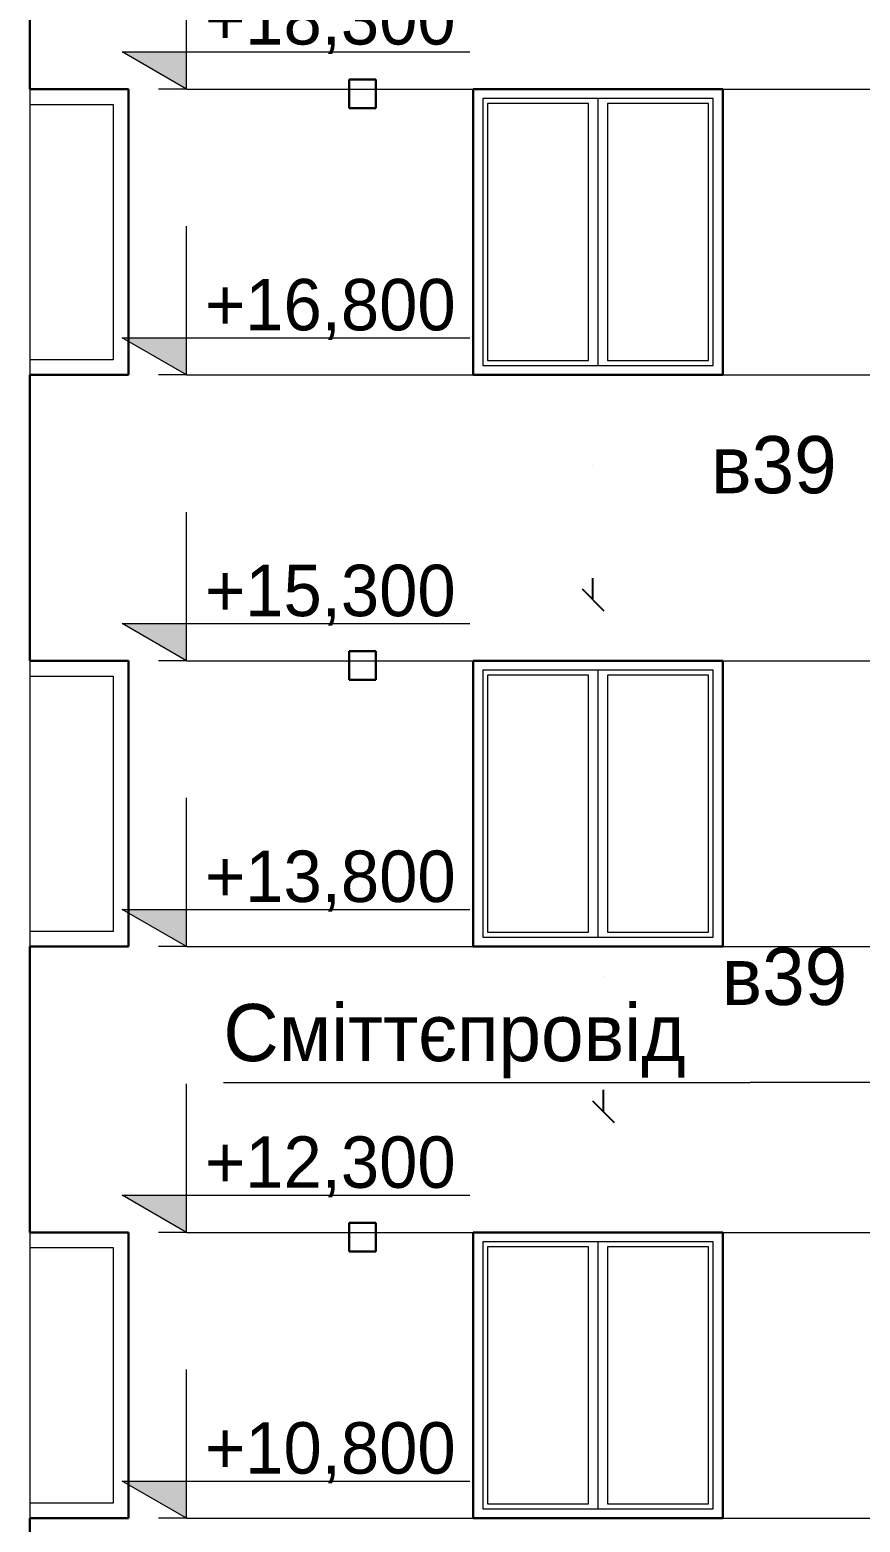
# Model space of a CAD drawing. Extents: x -464571 to -430223, y -12741 to 36790.
# Drawn here: x -464495 to -460138, y 10780 to 18611 of the extents above; entities that cross this region are included whole.
import ezdxf
from ezdxf.enums import TextEntityAlignment as Align

# ---------------------------------------------------------------- set-up
doc = ezdxf.new("R2010")
doc.units = 0
doc.header["$MEASUREMENT"] = 0
doc.linetypes.add('Крупный пунктир', pattern=[14062.5, 0, -14062.5])
for name, color, linetype, lineweight in [('01 Виноски_Ном_пера__19', 255, 'Continuous', 0), ('Интерьер- Перегородка_Ном_пера__41', 7, 'Continuous', 30), ('Кладочні розміри_Ном_пера__1', 7, 'Continuous', 13), ('Кладочні розміри_Ном_пера__120', 7, 'Continuous', 13), ('Кладочні розміри_Ном_пера__21', 7, 'Continuous', 20), ('Окна ArchiCAD_Ном_пера__1', 7, 'Continuous', 13), ('Окна ArchiCAD_Ном_пера__11', 171, 'Continuous', 18), ('Окна ArchiCAD_Ном_пера__120', 7, 'Continuous', 13), ('Окна ArchiCAD_Ном_пера__41', 7, 'Continuous', 30)]:
    doc.layers.add(name, color=color, linetype=linetype, lineweight=lineweight)
for name, color, linetype, lineweight, true_color in [('01 Виноски_Ном_пера__3', 7, 'Continuous', 18, 0xdd5800), ('0_Ном_пера__98', 7, 'Continuous', 13, 0x001f3e), ('Окна ArchiCAD_Ном_пера__91', 171, 'Continuous', 13, 0xaaaaff)]:
    doc.layers.add(name, color=color, linetype=linetype, lineweight=lineweight, true_color=true_color)
for name, color, linetype in [('Интерьер- Перегородка', 7, 'Continuous'), ('Кладочні розміри', 7, 'Continuous'), ('Окна ArchiCAD', 7, 'Continuous')]:
    doc.layers.add(name, color=color, linetype=linetype)
doc.styles.add('СГЕНЕРИР_СТИЛЬ_1', font='GOTHIC.TTF')
doc.styles.add('СГЕНЕРИР_СТИЛЬ_2', font='GOTHIC.TTF')
doc.dimstyles.new('СГЕНЕРИР_СТИЛЬ__1', dxfattribs={"dimtxt": 0.18, "dimasz": 114, "dimexe": 0.18, "dimexo": 0.0625, "dimgap": 0.09, "dimtad": 0, "dimtih": 1, "dimtoh": 1, "dimdec": 4, "dimzin": 0, "dimdsep": 46, "dimcen": 0.09, "dimadec": 0, "dimazin": 0, "dimtfac": 1, "dimtdec": 4, "dimtmove": 0, "dimatfit": 3, "dimldrblk": 'ARROWHEAD_6', "dimfxl": 0, "dimtolj": 1, "dimtzin": 0, "dimarcsym": 0})
pattern_1 = [(45, (-133390.85, 0), (-265.16504, 265.16504), []), (45, (-133443.9, 53.03), (-265.16504, 265.16504), []), (45, (-133496.92, 106.07), (-265.16504, 265.16504), [])]

# ---------------------------------------------------------------- blocks, each defined once
blk = doc.blocks.new('Элемент разреза_28', base_point=(-133390.9, 0))
at = {"layer": 'Окна ArchiCAD_Ном_пера__1', "linetype": 'Continuous'}
for p, q in [((-464495.4, 12300), (-464495.4, 12220)), ((-464495.4, 12220), (-464495.4, 10880)), ((-464495.4, 12220), (-464058.4, 12220)), ((-464058.4, 12220), (-464058.4, 10880)), ((-464058.4, 10880), (-464495.4, 10880)), ((-464495.4, 10880), (-464495.4, 10800))]:
    blk.add_line(p, q, dxfattribs=at)
at = {"layer": 'Окна ArchiCAD_Ном_пера__41', "linetype": 'Continuous'}
for p, q in [((-464495.4, 12300), (-463978.4, 12300)), ((-463978.4, 12300), (-463978.4, 10800)), ((-463978.4, 10800), (-464495.4, 10800))]:
    blk.add_line(p, q, dxfattribs=at)
blk = doc.blocks.new('Элемент разреза_27', base_point=(-133390.9, 0))
at = {"layer": 'Окна ArchiCAD_Ном_пера__1', "linetype": 'Continuous'}
for p, q in [((-464495.4, 18300), (-464495.4, 18220)), ((-464495.4, 18220), (-464495.4, 16880)), ((-464495.4, 18220), (-464058.4, 18220)), ((-464058.4, 18220), (-464058.4, 16880)), ((-464058.4, 16880), (-464495.4, 16880)), ((-464495.4, 16880), (-464495.4, 16800))]:
    blk.add_line(p, q, dxfattribs=at)
at = {"layer": 'Окна ArchiCAD_Ном_пера__41', "linetype": 'Continuous'}
for p, q in [((-464495.4, 18300), (-463978.4, 18300)), ((-463978.4, 18300), (-463978.4, 16800)), ((-463978.4, 16800), (-464495.4, 16800))]:
    blk.add_line(p, q, dxfattribs=at)
blk = doc.blocks.new('Элемент разреза_23', base_point=(-133390.9, 0))
at = {"layer": 'Окна ArchiCAD_Ном_пера__1', "linetype": 'Continuous'}
for p, q in [((-464495.4, 15300), (-464495.4, 15220)), ((-464495.4, 15220), (-464495.4, 13880)), ((-464495.4, 15220), (-464058.4, 15220)), ((-464058.4, 15220), (-464058.4, 13880)), ((-464058.4, 13880), (-464495.4, 13880)), ((-464495.4, 13880), (-464495.4, 13800))]:
    blk.add_line(p, q, dxfattribs=at)
at = {"layer": 'Окна ArchiCAD_Ном_пера__41', "linetype": 'Continuous'}
for p, q in [((-464495.4, 15300), (-463978.4, 15300)), ((-463978.4, 15300), (-463978.4, 13800)), ((-463978.4, 13800), (-464495.4, 13800))]:
    blk.add_line(p, q, dxfattribs=at)
blk = doc.blocks.new('Элемент разреза_38', base_point=(-133390.9, 0))
at = {"layer": 'Окна ArchiCAD_Ном_пера__1', "linetype": 'Continuous'}
for p, q in [((-462118.9, 15250), (-462118.9, 13850)), ((-460908.9, 15250), (-462118.9, 15250)), ((-460908.9, 13850), (-460908.9, 15250)), ((-462118.9, 13850), (-460908.9, 13850))]:
    blk.add_line(p, q, dxfattribs=at)
at = {"layer": 'Окна ArchiCAD_Ном_пера__120', "linetype": 'Continuous'}
for p, q in [((-461563.9, 15225), (-462093.9, 15225)), ((-462093.9, 15225), (-462093.9, 13875)), ((-461563.9, 13875), (-461563.9, 15225)), ((-461513.9, 15250), (-461513.9, 15225)), ((-461513.9, 15225), (-461513.9, 13875)), ((-461463.9, 15225), (-461463.9, 13875)), ((-460933.9, 15225), (-461463.9, 15225)), ((-460933.9, 13875), (-460933.9, 15225)), ((-462093.9, 13875), (-461563.9, 13875)), ((-461513.9, 13875), (-461513.9, 13850)), ((-461463.9, 13875), (-460933.9, 13875))]:
    blk.add_line(p, q, dxfattribs=at)
at = {"layer": 'Окна ArchiCAD_Ном_пера__41', "linetype": 'Continuous'}
for p, q in [((-462168.9, 13800), (-462168.9, 15300)), ((-462168.9, 15300), (-460858.9, 15300)), ((-460858.9, 15300), (-460858.9, 13800)), ((-460858.9, 13800), (-462168.9, 13800))]:
    blk.add_line(p, q, dxfattribs=at)
blk = doc.blocks.new('Элемент разреза_33', base_point=(-133390.9, 0))
at = {"layer": 'Окна ArchiCAD_Ном_пера__1', "linetype": 'Continuous'}
for p, q in [((-462118.9, 12250), (-462118.9, 10850)), ((-460908.9, 12250), (-462118.9, 12250)), ((-460908.9, 10850), (-460908.9, 12250)), ((-462118.9, 10850), (-460908.9, 10850))]:
    blk.add_line(p, q, dxfattribs=at)
at = {"layer": 'Окна ArchiCAD_Ном_пера__120', "linetype": 'Continuous'}
for p, q in [((-462093.9, 12225), (-462093.9, 10875)), ((-461563.9, 12225), (-462093.9, 12225)), ((-461563.9, 10875), (-461563.9, 12225)), ((-461513.9, 12250), (-461513.9, 12225)), ((-461513.9, 12225), (-461513.9, 10875)), ((-461463.9, 12225), (-461463.9, 10875)), ((-460933.9, 12225), (-461463.9, 12225)), ((-460933.9, 10875), (-460933.9, 12225)), ((-462093.9, 10875), (-461563.9, 10875)), ((-461513.9, 10875), (-461513.9, 10850)), ((-461463.9, 10875), (-460933.9, 10875))]:
    blk.add_line(p, q, dxfattribs=at)
at = {"layer": 'Окна ArchiCAD_Ном_пера__41', "linetype": 'Continuous'}
for p, q in [((-462168.9, 10800), (-462168.9, 12300)), ((-462168.9, 12300), (-460858.9, 12300)), ((-460858.9, 12300), (-460858.9, 10800)), ((-460858.9, 10800), (-462168.9, 10800))]:
    blk.add_line(p, q, dxfattribs=at)
blk = doc.blocks.new('Элемент разреза_37', base_point=(-133390.9, 0))
at = {"layer": 'Окна ArchiCAD_Ном_пера__1', "linetype": 'Continuous'}
for p, q in [((-462118.9, 18250), (-462118.9, 16850)), ((-460908.9, 18250), (-462118.9, 18250)), ((-460908.9, 16850), (-460908.9, 18250)), ((-462118.9, 16850), (-460908.9, 16850))]:
    blk.add_line(p, q, dxfattribs=at)
at = {"layer": 'Окна ArchiCAD_Ном_пера__120', "linetype": 'Continuous'}
for p, q in [((-461513.9, 18250), (-461513.9, 18225)), ((-461563.9, 18225), (-462093.9, 18225)), ((-462093.9, 18225), (-462093.9, 16875)), ((-461563.9, 16875), (-461563.9, 18225)), ((-461513.9, 18225), (-461513.9, 16875)), ((-461463.9, 18225), (-461463.9, 16875)), ((-460933.9, 18225), (-461463.9, 18225)), ((-460933.9, 16875), (-460933.9, 18225)), ((-462093.9, 16875), (-461563.9, 16875)), ((-461513.9, 16875), (-461513.9, 16850)), ((-461463.9, 16875), (-460933.9, 16875))]:
    blk.add_line(p, q, dxfattribs=at)
at = {"layer": 'Окна ArchiCAD_Ном_пера__41', "linetype": 'Continuous'}
for p, q in [((-462168.9, 16800), (-462168.9, 18300)), ((-462168.9, 18300), (-460858.9, 18300)), ((-460858.9, 18300), (-460858.9, 16800)), ((-460858.9, 16800), (-462168.9, 16800))]:
    blk.add_line(p, q, dxfattribs=at)
blk = doc.blocks.new('Элемент разреза_43', base_point=(-133390.9, 0))
at = {"layer": 'Окна ArchiCAD_Ном_пера__41', "linetype": 'Continuous'}
for p, q in [((-462818.9, 12200), (-462818.9, 12350)), ((-462818.9, 12350), (-462678.9, 12350)), ((-462678.9, 12350), (-462678.9, 12200)), ((-462678.9, 12200), (-462818.9, 12200))]:
    blk.add_line(p, q, dxfattribs=at)
blk = doc.blocks.new('Элемент разреза_44', base_point=(-133390.9, 0))
at = {"layer": 'Интерьер- Перегородка_Ном_пера__41', "linetype": 'Continuous'}
for p, q in [((-464495.4, 12900), (-464495.4, 12300)), ((-464495.4, 10800), (-464495.4, 9900))]:
    blk.add_line(p, q, dxfattribs=at)
blk = doc.blocks.new('Элемент разреза_54', base_point=(-133390.9, 0))
at = {"layer": 'Окна ArchiCAD_Ном_пера__41', "linetype": 'Continuous'}
for p, q in [((-462818.9, 15200), (-462818.9, 15350)), ((-462818.9, 15350), (-462678.9, 15350)), ((-462678.9, 15350), (-462678.9, 15200)), ((-462678.9, 15200), (-462818.9, 15200))]:
    blk.add_line(p, q, dxfattribs=at)
blk = doc.blocks.new('Элемент разреза_55', base_point=(-133390.9, 0))
at = {"layer": 'Интерьер- Перегородка_Ном_пера__41', "linetype": 'Continuous'}
for p, q in [((-464495.4, 15900), (-464495.4, 15300)), ((-464495.4, 13800), (-464495.4, 12900))]:
    blk.add_line(p, q, dxfattribs=at)
blk = doc.blocks.new('ARROWHEAD_6')
at = {"linetype": 'Continuous'}
for p, q in [((0, 0), (-1, 0)), ((-0.5, -0.5), (0.5, 0.5))]:
    blk.add_line(p, q, dxfattribs=at)
blk = doc.blocks.new('Элемент разреза_78', base_point=(-133390.9, 0))
at = {"layer": 'Окна ArchiCAD_Ном_пера__41', "linetype": 'Continuous'}
for p, q in [((-462818.9, 18200), (-462818.9, 18350)), ((-462818.9, 18350), (-462678.9, 18350)), ((-462678.9, 18350), (-462678.9, 18200)), ((-462678.9, 18200), (-462818.9, 18200))]:
    blk.add_line(p, q, dxfattribs=at)
blk = doc.blocks.new('Элемент разреза_79', base_point=(-133390.9, 0))
at = {"layer": 'Интерьер- Перегородка_Ном_пера__41', "linetype": 'Continuous'}
for p, q in [((-464495.4, 18900), (-464495.4, 18300)), ((-464495.4, 16800), (-464495.4, 15900))]:
    blk.add_line(p, q, dxfattribs=at)
blk = doc.blocks.new('Линейный размер_5', base_point=(-463673.3, -20))
at = {"layer": '0_Ном_пера__98', "linetype": 'Continuous'}
for points in [[(-463673.3, 18300), (-464010.7, 18495), (-463673.3, 18495)], [(-463673.3, 16800), (-464010.7, 16995), (-463673.3, 16995)], [(-463673.3, 15300), (-464010.7, 15495), (-463673.3, 15495)], [(-463673.3, 13800), (-464010.7, 13995), (-463673.3, 13995)], [(-463673.3, 12300), (-464010.7, 12495), (-463673.3, 12495)], [(-463673.3, 10800), (-464010.7, 10995), (-463673.3, 10995)]]:
    blk.add_hatch(color=256, dxfattribs=at).paths.add_polyline_path(points, flags=0)
for p, q in [((-463673.3, 18300), (-463673.3, 19080)), ((-463673.3, 18300), (-464010.7, 18495)), ((-464010.7, 18495), (-463673.3, 18495)), ((-463673.3, 18495), (-462185.8, 18495)), ((-463673.3, 18300), (-463819.6, 18300)), ((-463673.3, 18300), (-460078.9, 18300)), ((-463673.3, 16800), (-463673.3, 17580)), ((-463673.3, 16800), (-464010.7, 16995)), ((-464010.7, 16995), (-463673.3, 16995)), ((-463673.3, 16995), (-462185.8, 16995)), ((-463673.3, 16800), (-463819.6, 16800)), ((-463673.3, 16800), (-460078.9, 16800)), ((-463673.3, 15300), (-463673.3, 16080)), ((-463673.3, 15300), (-464010.7, 15495)), ((-464010.7, 15495), (-463673.3, 15495)), ((-463673.3, 15495), (-462185.8, 15495)), ((-463673.3, 15300), (-463819.6, 15300)), ((-463673.3, 15300), (-460078.9, 15300)), ((-463673.3, 13800), (-463673.3, 14580)), ((-463673.3, 13800), (-464010.7, 13995)), ((-464010.7, 13995), (-463673.3, 13995)), ((-463673.3, 13995), (-462185.8, 13995)), ((-463673.3, 13800), (-463819.6, 13800)), ((-463673.3, 13800), (-460078.9, 13800)), ((-463673.3, 12300), (-463673.3, 13080)), ((-463673.3, 12300), (-464010.7, 12495)), ((-464010.7, 12495), (-463673.3, 12495)), ((-463673.3, 12495), (-462185.8, 12495)), ((-463673.3, 12300), (-463819.6, 12300)), ((-463673.3, 12300), (-460078.9, 12300)), ((-463673.3, 10800), (-463673.3, 11580)), ((-463673.3, 10800), (-464010.7, 10995)), ((-464010.7, 10995), (-463673.3, 10995)), ((-463673.3, 10995), (-462185.8, 10995)), ((-463673.3, 10800), (-463819.6, 10800)), ((-463673.3, 10800), (-460078.9, 10800))]:
    blk.add_line(p, q, dxfattribs=at)
at = {"layer": '0_Ном_пера__98', "char_height": 270, "attachment_point": 1, "style": 'СГЕНЕРИР_СТИЛЬ_2'}
for s, insert in [('{+18,300}', (-463575.8, 18804)), ('{+16,800}', (-463575.8, 17304)), ('{+15,300}', (-463575.8, 15804)), ('{+13,800}', (-463575.8, 14304)), ('{+12,300}', (-463575.8, 12804)), ('{+10,800}', (-463575.8, 11304))]:
    blk.add_mtext(s, dxfattribs=dict(at, insert=insert))
blk = doc.blocks.new('Выносная надпись_2', base_point=(-459276.2, 13086.1))
at = {"layer": 'Кладочні розміри_Ном_пера__120', "linetype": 'Continuous'}
blk.add_hatch(color=256, dxfattribs=at).paths.add_polyline_path([(-459223.7, 13086.1), (-459227.7, 13106.2), (-459239, 13123.2), (-459256.1, 13134.6), (-459276.2, 13138.6), (-459296.2, 13134.6), (-459313.3, 13123.2), (-459324.7, 13106.2), (-459328.7, 13086.1), (-459324.7, 13066), (-459313.3, 13049), (-459296.2, 13037.6), (-459276.2, 13033.6), (-459256.1, 13037.6), (-459239, 13049), (-459227.7, 13066)], flags=0)
blk.add_circle((-459276.2, 13086.1), 52.5, dxfattribs=at)
at = {"layer": 'Кладочні розміри_Ном_пера__21', "linetype": 'Continuous'}
for p, q in [((-463479.7, 13086.1), (-460715.4, 13086.1)), ((-460513.9, 13086.1), (-460715.4, 13086.1)), ((-459328.7, 13086.1), (-460513.9, 13086.1))]:
    blk.add_line(p, q, dxfattribs=at)
at = {"layer": 'Кладочні розміри_Ном_пера__1', "style": 'СГЕНЕРИР_СТИЛЬ_2'}
blk.add_attdef('txt1', text='', height=300, dxfattribs=at).set_placement((-463479.7, 13108.8), align=Align.BOTTOM_LEFT)
blk = doc.blocks.new('Элемент разреза_3', base_point=(-133390.9, 0))
at = {"layer": '01 Виноски_Ном_пера__3', "linetype": 'Continuous', "insert": (-460865.3, 13641.5), "char_height": 300, "width": 705.884, "attachment_point": 4, "style": 'СГЕНЕРИР_СТИЛЬ_1'}
blk.add_mtext('{в39}', dxfattribs=at)
at = {"layer": '01 Виноски_Ном_пера__19', "linetype": 'Крупный пунктир', "annotation_type": 0, "has_hookline": 1, "hookline_direction": 0, "text_width": 668.5}
blk.add_leader([(-461485.3, 12934.4), (-461485.3, 13641.5), (-460865.4, 13641.5)], dimstyle='СГЕНЕРИР_СТИЛЬ__1', dxfattribs=at)
blk = doc.blocks.new('Элемент разреза_14', base_point=(-133390.9, 0))
at = {"layer": 'Окна ArchiCAD_Ном_пера__91', "linetype": 'Continuous'}
h = blk.add_hatch(dxfattribs=at)
h.set_pattern_fill('Алюминий', color=256, style=0, pattern_type=2)
h.set_pattern_definition(pattern_1)
h.paths.add_polyline_path([(-459818.9, 13800), (-459818.9, 13720), (-459738.9, 13720), (-459738.9, 13800)], flags=0)
h = blk.add_hatch(dxfattribs=at)
h.set_pattern_fill('Алюминий', color=256, style=0, pattern_type=2)
h.set_pattern_definition(pattern_1)
h.paths.add_polyline_path([(-459818.9, 12380), (-459818.9, 12300), (-459738.9, 12300), (-459738.9, 12380)], flags=0)
at = {"layer": 'Окна ArchiCAD_Ном_пера__1', "linetype": 'Continuous'}
for p, q in [((-459818.9, 12380), (-459818.9, 13720)), ((-459808.9, 13720), (-459798.9, 13720)), ((-459808.9, 12380), (-459808.9, 13720)), ((-459798.9, 12380), (-459798.9, 13720)), ((-459738.9, 12380), (-459738.9, 13720)), ((-459808.9, 12380), (-459798.9, 12380))]:
    blk.add_line(p, q, dxfattribs=at)
at = {"layer": 'Окна ArchiCAD_Ном_пера__11', "linetype": 'Continuous'}
for p, q in [((-459818.9, 13720), (-459818.9, 13800)), ((-459818.9, 13800), (-459738.9, 13800)), ((-459738.9, 13720), (-459738.9, 13800)), ((-459818.9, 13720), (-459738.9, 13720)), ((-459818.9, 12300), (-459818.9, 12380)), ((-459818.9, 12380), (-459738.9, 12380)), ((-459738.9, 12300), (-459738.9, 12380)), ((-459818.9, 12300), (-459738.9, 12300))]:
    blk.add_line(p, q, dxfattribs=at)
at = {"layer": 'Окна ArchiCAD_Ном_пера__41', "linetype": 'Continuous'}
for p, q in [((-460078.9, 12900), (-460078.9, 12300)), ((-459818.9, 12900), (-460078.9, 12900)), ((-459438.9, 12900), (-459738.9, 12900)), ((-459438.9, 12900), (-459438.9, 12300))]:
    blk.add_line(p, q, dxfattribs=at)
at = {"layer": '01 Виноски_Ном_пера__3', "linetype": 'Continuous', "insert": (-460920.5, 16327), "char_height": 300, "width": 705.884, "attachment_point": 4, "style": 'СГЕНЕРИР_СТИЛЬ_1'}
blk.add_mtext('{в39}', dxfattribs=at)
at = {"layer": '01 Виноски_Ном_пера__19', "linetype": 'Крупный пунктир', "annotation_type": 0, "has_hookline": 1, "hookline_direction": 0, "text_width": 668.5}
blk.add_leader([(-461540.5, 15619.9), (-461540.5, 16327), (-460920.6, 16327)], dimstyle='СГЕНЕРИР_СТИЛЬ__1', dxfattribs=at)

msp = doc.modelspace()

# ---------------------------------------------------------------- block references
at = {"linetype": 'Continuous'}
msp.add_blockref('Линейный размер_5', (-463673.3, -20), dxfattribs=at)
at = {"layer": 'Интерьер- Перегородка'}
for name in ['Элемент разреза_79', 'Элемент разреза_55', 'Элемент разреза_44']:
    msp.add_blockref(name, (-133390.9, 0), dxfattribs=at)
at = {"layer": 'Кладочні розміри', "linetype": 'Continuous'}
ref = msp.add_blockref('Выносная надпись_2', (-459276.2, 13086.1), dxfattribs=at)
ref.add_attrib('txt1', 'Сміттєпровід', dxfattribs={"layer": 'Кладочні розміри_Ном_пера__1', "color": 7, "linetype": 'Continuous', "height": 300, "style": 'СГЕНЕРИР_СТИЛЬ_2'}).set_placement((-463479.7, 13108.8), align=Align.BOTTOM_LEFT)
at = {"layer": 'Окна ArchiCAD'}
for name in ['Элемент разреза_3', 'Элемент разреза_78', 'Элемент разреза_27', 'Элемент разреза_37', 'Элемент разреза_14', 'Элемент разреза_54', 'Элемент разреза_23', 'Элемент разреза_38', 'Элемент разреза_28', 'Элемент разреза_43', 'Элемент разреза_33']:
    msp.add_blockref(name, (-133390.9, 0), dxfattribs=at)

doc.saveas('drawing.dxf')
